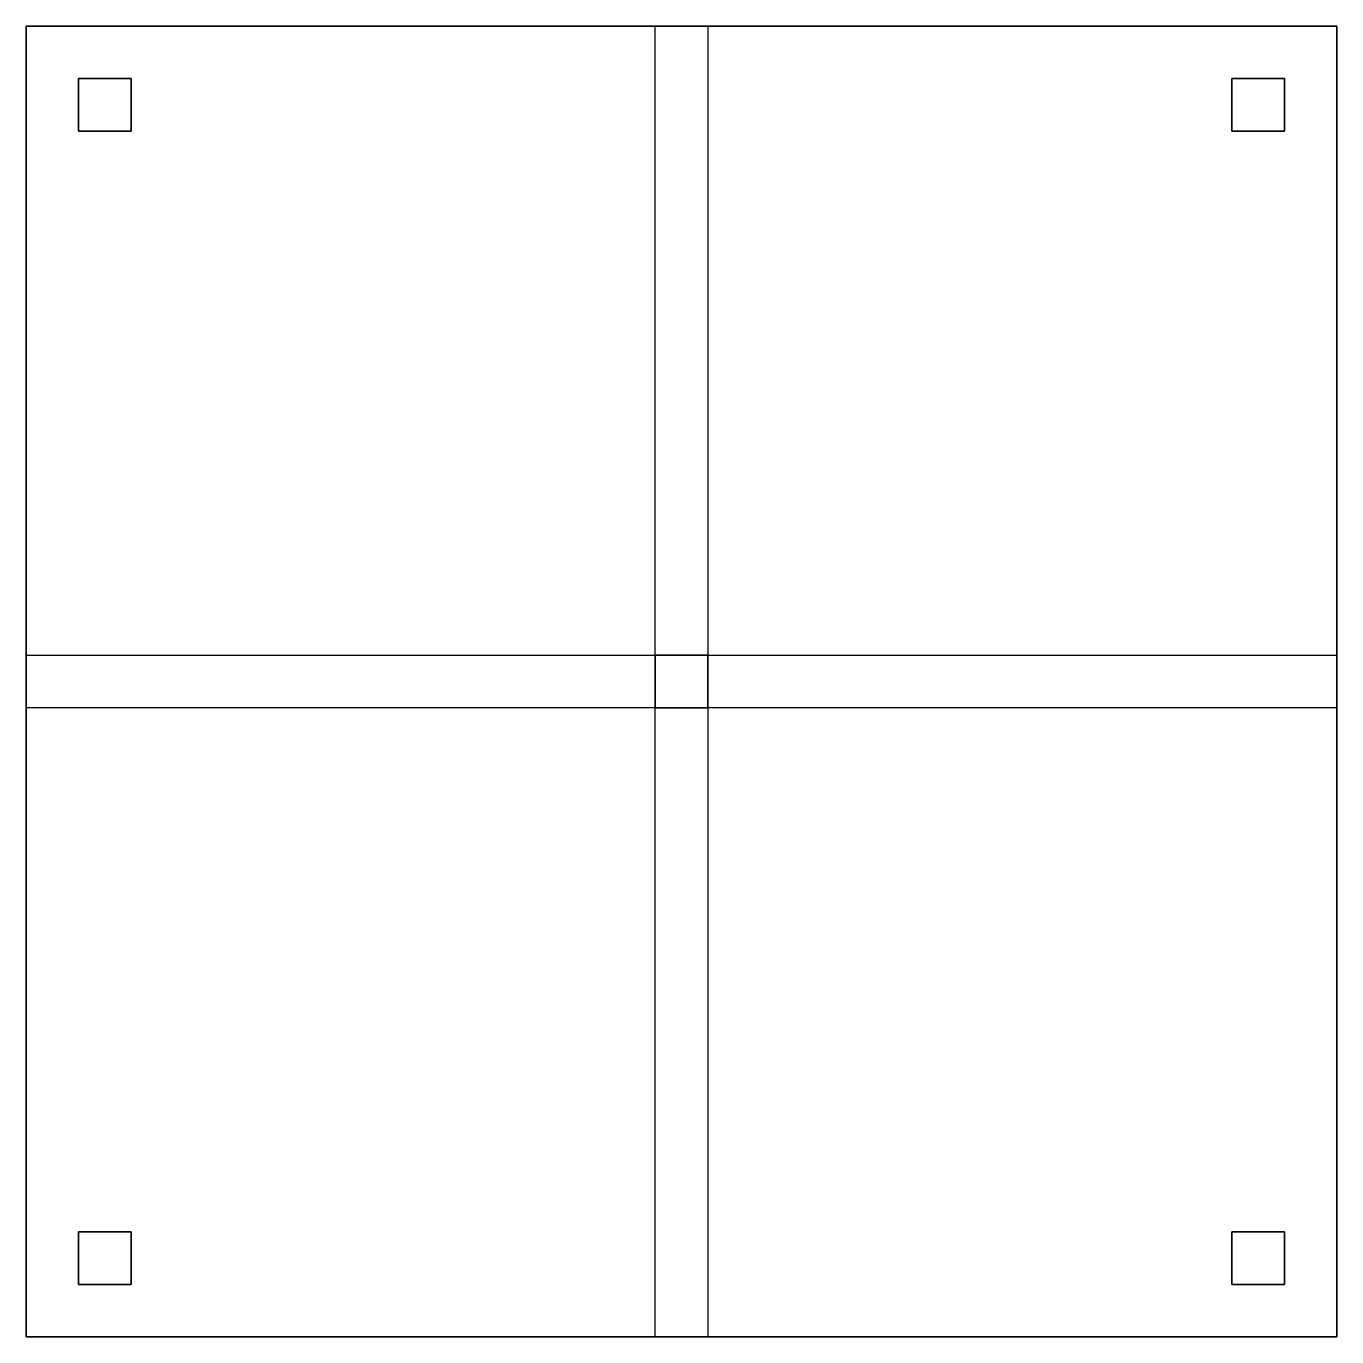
# Model space of a CAD drawing. Header units: metres. Extents: x 0.466 to 0.716, y 0.607 to 0.857.
import ezdxf

# ---------------------------------------------------------------- set-up
doc = ezdxf.new("R2010")
doc.units = ezdxf.units.M

msp = doc.modelspace()

# ---------------------------------------------------------------- linework, layer by layer
at = {"layer": '[Color_005]'}
for points, invisible_edges in [([(0.46633, 0.60714, -0.23), (0.58633, 0.72714, -0.23), (0.46633, 0.85714, -0.23)], 3), ([(0.46633, 0.85714, -0.23), (0.58633, 0.73714, -0.23), (0.71633, 0.85714, -0.23)], 3), ([(0.58633, 0.73714, -0.23), (0.46633, 0.85714, -0.23), (0.58633, 0.72714, -0.23)], 3), ([(0.46633, 0.85714, -0.24), (0.47633, 0.84714, -0.24), (0.46633, 0.60714, -0.24)], 3), ([(0.47633, 0.84714, -0.24), (0.46633, 0.85714, -0.24), (0.71633, 0.85714, -0.24)], 13), ([(0.46633, 0.85714, -0.23), (0.46633, 0.60714, -0.24), (0.46633, 0.60714, -0.23)], 1), ([(0.46633, 0.60714, -0.24), (0.46633, 0.85714, -0.23), (0.46633, 0.85714, -0.24)], 1), ([(0.46633, 0.85714, -0.23), (0.71633, 0.85714, -0.24), (0.46633, 0.85714, -0.24)], 1), ([(0.71633, 0.85714, -0.24), (0.46633, 0.85714, -0.23), (0.71633, 0.85714, -0.23)], 1), ([(0.47633, 0.84714, -0.24), (0.71633, 0.85714, -0.24), (0.48633, 0.84714, -0.24)], 3), ([(0.48633, 0.84714, -0.24), (0.71633, 0.85714, -0.24), (0.48633, 0.83714, -0.24)], 3), ([(0.48633, 0.83714, -0.24), (0.71633, 0.85714, -0.24), (0.69633, 0.84714, -0.24)], 15), ([(0.59633, 0.85714), (0.58633, 0.73714), (0.58633, 0.85714)], 1), ([(0.58633, 0.73714), (0.59633, 0.85714), (0.59633, 0.73714)], 1), ([(0.71633, 0.85714, -0.23), (0.58633, 0.73714, -0.23), (0.59633, 0.73714, -0.23)], 13), ([(0.71633, 0.85714, -0.23), (0.59633, 0.73714, -0.23), (0.59633, 0.72714, -0.23)], 13), ([(0.71633, 0.85714, -0.23), (0.59633, 0.72714, -0.23), (0.71633, 0.60714, -0.23)], 3), ([(0.69633, 0.84714, -0.24), (0.71633, 0.85714, -0.24), (0.70633, 0.84714, -0.24)], 3), ([(0.70633, 0.84714, -0.24), (0.71633, 0.85714, -0.24), (0.70633, 0.83714, -0.24)], 3), ([(0.70633, 0.83714, -0.24), (0.71633, 0.85714, -0.24), (0.70633, 0.62714, -0.24)], 15), ([(0.70633, 0.62714, -0.24), (0.71633, 0.85714, -0.24), (0.70633, 0.61714, -0.24)], 3), ([(0.71633, 0.60714, -0.24), (0.70633, 0.61714, -0.24), (0.71633, 0.85714, -0.24)], 3), ([(0.71633, 0.85714, -0.24), (0.71633, 0.60714, -0.23), (0.71633, 0.60714, -0.24)], 1), ([(0.71633, 0.60714, -0.23), (0.71633, 0.85714, -0.24), (0.71633, 0.85714, -0.23)], 1), ([(0.47633, 0.83714, -0.24), (0.46633, 0.60714, -0.24), (0.47633, 0.84714, -0.24)], 3), ([(0.48633, 0.84714, -0.25), (0.47633, 0.83714, -0.25), (0.47633, 0.84714, -0.25)], 1), ([(0.47633, 0.83714, -0.25), (0.48633, 0.84714, -0.25), (0.48633, 0.83714, -0.25)], 1), ([(0.47633, 0.84714, -0.24), (0.47633, 0.83714, -0.25), (0.47633, 0.83714, -0.24)], 1), ([(0.47633, 0.83714, -0.25), (0.47633, 0.84714, -0.24), (0.47633, 0.84714, -0.25)], 1), ([(0.47633, 0.84714, -0.24), (0.48633, 0.84714, -0.25), (0.47633, 0.84714, -0.25)], 1), ([(0.48633, 0.84714, -0.25), (0.47633, 0.84714, -0.24), (0.48633, 0.84714, -0.24)], 1), ([(0.48633, 0.83714, -0.24), (0.69633, 0.84714, -0.24), (0.48633, 0.62714, -0.24)], 15), ([(0.48633, 0.62714, -0.24), (0.69633, 0.84714, -0.24), (0.48633, 0.61714, -0.24)], 3), ([(0.69633, 0.61714, -0.24), (0.48633, 0.61714, -0.24), (0.69633, 0.84714, -0.24)], 15), ([(0.48633, 0.84714, -0.25), (0.48633, 0.83714, -0.24), (0.48633, 0.83714, -0.25)], 1), ([(0.48633, 0.83714, -0.24), (0.48633, 0.84714, -0.25), (0.48633, 0.84714, -0.24)], 1), ([(0.69633, 0.61714, -0.24), (0.69633, 0.84714, -0.24), (0.69633, 0.83714, -0.24)], 13), ([(0.70633, 0.84714, -0.25), (0.69633, 0.83714, -0.25), (0.69633, 0.84714, -0.25)], 1), ([(0.69633, 0.83714, -0.25), (0.70633, 0.84714, -0.25), (0.70633, 0.83714, -0.25)], 1), ([(0.69633, 0.84714, -0.24), (0.70633, 0.84714, -0.25), (0.69633, 0.84714, -0.25)], 1), ([(0.70633, 0.84714, -0.25), (0.69633, 0.84714, -0.24), (0.70633, 0.84714, -0.24)], 1), ([(0.69633, 0.84714, -0.24), (0.69633, 0.83714, -0.25), (0.69633, 0.83714, -0.24)], 1), ([(0.69633, 0.83714, -0.25), (0.69633, 0.84714, -0.24), (0.69633, 0.84714, -0.25)], 1), ([(0.70633, 0.84714, -0.25), (0.70633, 0.83714, -0.24), (0.70633, 0.83714, -0.25)], 1), ([(0.70633, 0.83714, -0.24), (0.70633, 0.84714, -0.25), (0.70633, 0.84714, -0.24)], 1), ([(0.47633, 0.61714, -0.24), (0.46633, 0.60714, -0.24), (0.47633, 0.83714, -0.24)], 15), ([(0.47633, 0.61714, -0.24), (0.47633, 0.83714, -0.24), (0.47633, 0.62714, -0.24)], 3), ([(0.48633, 0.83714, -0.24), (0.47633, 0.62714, -0.24), (0.47633, 0.83714, -0.24)], 3), ([(0.47633, 0.62714, -0.24), (0.48633, 0.83714, -0.24), (0.48633, 0.62714, -0.24)], 3), ([(0.48633, 0.83714, -0.24), (0.47633, 0.83714, -0.25), (0.48633, 0.83714, -0.25)], 1), ([(0.47633, 0.83714, -0.25), (0.48633, 0.83714, -0.24), (0.47633, 0.83714, -0.24)], 1), ([(0.69633, 0.61714, -0.24), (0.69633, 0.83714, -0.24), (0.69633, 0.62714, -0.24)], 3), ([(0.70633, 0.83714, -0.24), (0.69633, 0.62714, -0.24), (0.69633, 0.83714, -0.24)], 3), ([(0.69633, 0.62714, -0.24), (0.70633, 0.83714, -0.24), (0.70633, 0.62714, -0.24)], 3), ([(0.70633, 0.83714, -0.24), (0.69633, 0.83714, -0.25), (0.70633, 0.83714, -0.25)], 1), ([(0.69633, 0.83714, -0.25), (0.70633, 0.83714, -0.24), (0.69633, 0.83714, -0.24)], 1), ([(0.58633, 0.73714), (0.46633, 0.72714), (0.46633, 0.73714)], 1), ([(0.46633, 0.72714), (0.58633, 0.73714), (0.58633, 0.72714)], 1), ([(0.59633, 0.73714, -0.23), (0.58633, 0.72714, -0.23), (0.58633, 0.73714, -0.23)], 1), ([(0.58633, 0.72714, -0.23), (0.59633, 0.73714, -0.23), (0.59633, 0.72714, -0.23)], 1), ([(0.58633, 0.73714), (0.59633, 0.73714, -0.23), (0.58633, 0.73714, -0.23)], 1), ([(0.59633, 0.73714, -0.23), (0.58633, 0.73714), (0.59633, 0.73714)], 1), ([(0.58633, 0.73714), (0.58633, 0.72714, -0.23), (0.58633, 0.72714)], 1), ([(0.58633, 0.72714, -0.23), (0.58633, 0.73714), (0.58633, 0.73714, -0.23)], 1), ([(0.71633, 0.73714), (0.59633, 0.72714), (0.59633, 0.73714)], 1), ([(0.59633, 0.72714), (0.71633, 0.73714), (0.71633, 0.72714)], 1), ([(0.59633, 0.73714, -0.23), (0.59633, 0.72714), (0.59633, 0.72714, -0.23)], 1), ([(0.59633, 0.72714), (0.59633, 0.73714, -0.23), (0.59633, 0.73714)], 1), ([(0.58633, 0.72714, -0.23), (0.46633, 0.60714, -0.23), (0.71633, 0.60714, -0.23)], 13), ([(0.59633, 0.72714), (0.58633, 0.60714), (0.58633, 0.72714)], 1), ([(0.58633, 0.60714), (0.59633, 0.72714), (0.59633, 0.60714)], 1), ([(0.59633, 0.72714), (0.58633, 0.72714, -0.23), (0.59633, 0.72714, -0.23)], 1), ([(0.58633, 0.72714, -0.23), (0.59633, 0.72714), (0.58633, 0.72714)], 1), ([(0.58633, 0.72714, -0.23), (0.71633, 0.60714, -0.23), (0.59633, 0.72714, -0.23)], 3), ([(0.48633, 0.62714, -0.25), (0.47633, 0.61714, -0.25), (0.47633, 0.62714, -0.25)], 1), ([(0.47633, 0.61714, -0.25), (0.48633, 0.62714, -0.25), (0.48633, 0.61714, -0.25)], 1), ([(0.47633, 0.62714, -0.24), (0.47633, 0.61714, -0.25), (0.47633, 0.61714, -0.24)], 1), ([(0.47633, 0.61714, -0.25), (0.47633, 0.62714, -0.24), (0.47633, 0.62714, -0.25)], 1), ([(0.47633, 0.62714, -0.24), (0.48633, 0.62714, -0.25), (0.47633, 0.62714, -0.25)], 1), ([(0.48633, 0.62714, -0.25), (0.47633, 0.62714, -0.24), (0.48633, 0.62714, -0.24)], 1), ([(0.48633, 0.62714, -0.25), (0.48633, 0.61714, -0.24), (0.48633, 0.61714, -0.25)], 1), ([(0.48633, 0.61714, -0.24), (0.48633, 0.62714, -0.25), (0.48633, 0.62714, -0.24)], 1), ([(0.70633, 0.62714, -0.25), (0.69633, 0.61714, -0.25), (0.69633, 0.62714, -0.25)], 1), ([(0.69633, 0.61714, -0.25), (0.70633, 0.62714, -0.25), (0.70633, 0.61714, -0.25)], 1), ([(0.69633, 0.62714, -0.24), (0.69633, 0.61714, -0.25), (0.69633, 0.61714, -0.24)], 1), ([(0.69633, 0.61714, -0.25), (0.69633, 0.62714, -0.24), (0.69633, 0.62714, -0.25)], 1), ([(0.69633, 0.62714, -0.24), (0.70633, 0.62714, -0.25), (0.69633, 0.62714, -0.25)], 1), ([(0.70633, 0.62714, -0.25), (0.69633, 0.62714, -0.24), (0.70633, 0.62714, -0.24)], 1), ([(0.70633, 0.62714, -0.25), (0.70633, 0.61714, -0.24), (0.70633, 0.61714, -0.25)], 1), ([(0.70633, 0.61714, -0.24), (0.70633, 0.62714, -0.25), (0.70633, 0.62714, -0.24)], 1), ([(0.46633, 0.60714, -0.24), (0.47633, 0.61714, -0.24), (0.71633, 0.60714, -0.24)], 3), ([(0.71633, 0.60714, -0.24), (0.47633, 0.61714, -0.24), (0.48633, 0.61714, -0.24)], 13), ([(0.48633, 0.61714, -0.24), (0.47633, 0.61714, -0.25), (0.48633, 0.61714, -0.25)], 1), ([(0.47633, 0.61714, -0.25), (0.48633, 0.61714, -0.24), (0.47633, 0.61714, -0.24)], 1), ([(0.71633, 0.60714, -0.24), (0.48633, 0.61714, -0.24), (0.69633, 0.61714, -0.24)], 15), ([(0.71633, 0.60714, -0.24), (0.69633, 0.61714, -0.24), (0.70633, 0.61714, -0.24)], 13), ([(0.70633, 0.61714, -0.24), (0.69633, 0.61714, -0.25), (0.70633, 0.61714, -0.25)], 1), ([(0.69633, 0.61714, -0.25), (0.70633, 0.61714, -0.24), (0.69633, 0.61714, -0.24)], 1), ([(0.71633, 0.60714, -0.23), (0.46633, 0.60714, -0.24), (0.71633, 0.60714, -0.24)], 1), ([(0.46633, 0.60714, -0.24), (0.71633, 0.60714, -0.23), (0.46633, 0.60714, -0.23)], 1)]:
    msp.add_3dface(points, dxfattribs=dict(at, invisible_edges=invisible_edges))
at = {"layer": 'Material1'}
for points, invisible_edges in [([(0.46633, 0.85714, 1.3), (0.58633, 0.85714), (0.46633, 0.85714)], 1), ([(0.58633, 0.85714), (0.46633, 0.85714, 1.3), (0.59633, 0.85714)], 3), ([(0.59633, 0.85714), (0.46633, 0.85714, 1.3), (0.71633, 0.85714)], 3), ([(0.71633, 0.85714), (0.46633, 0.85714, 1.3), (0.71633, 0.85714, 1.3)], 1), ([(0.46633, 0.85714, 1.3), (0.46633, 0.60714), (0.46633, 0.60714, 1.3)], 1), ([(0.46633, 0.60714), (0.46633, 0.85714, 1.3), (0.46633, 0.72714)], 3), ([(0.46633, 0.72714), (0.46633, 0.85714, 1.3), (0.46633, 0.73714)], 3), ([(0.46633, 0.73714), (0.46633, 0.85714, 1.3), (0.46633, 0.85714)], 1), ([(0.71633, 0.60714, 1.3), (0.71633, 0.72714), (0.71633, 0.85714, 1.3)], 3), ([(0.71633, 0.85714, 1.3), (0.71633, 0.72714), (0.71633, 0.73714)], 13), ([(0.71633, 0.85714, 1.3), (0.71633, 0.73714), (0.71633, 0.85714)], 1), ([(0.71633, 0.72714), (0.71633, 0.60714, 1.3), (0.71633, 0.60714)], 1), ([(0.58633, 0.60714), (0.71633, 0.60714, 1.3), (0.46633, 0.60714)], 3), ([(0.46633, 0.60714), (0.71633, 0.60714, 1.3), (0.46633, 0.60714, 1.3)], 1), ([(0.59633, 0.60714), (0.71633, 0.60714, 1.3), (0.58633, 0.60714)], 3), ([(0.71633, 0.60714, 1.3), (0.59633, 0.60714), (0.71633, 0.60714)], 1)]:
    msp.add_3dface(points, dxfattribs=dict(at, invisible_edges=invisible_edges))

doc.saveas('drawing.dxf')
